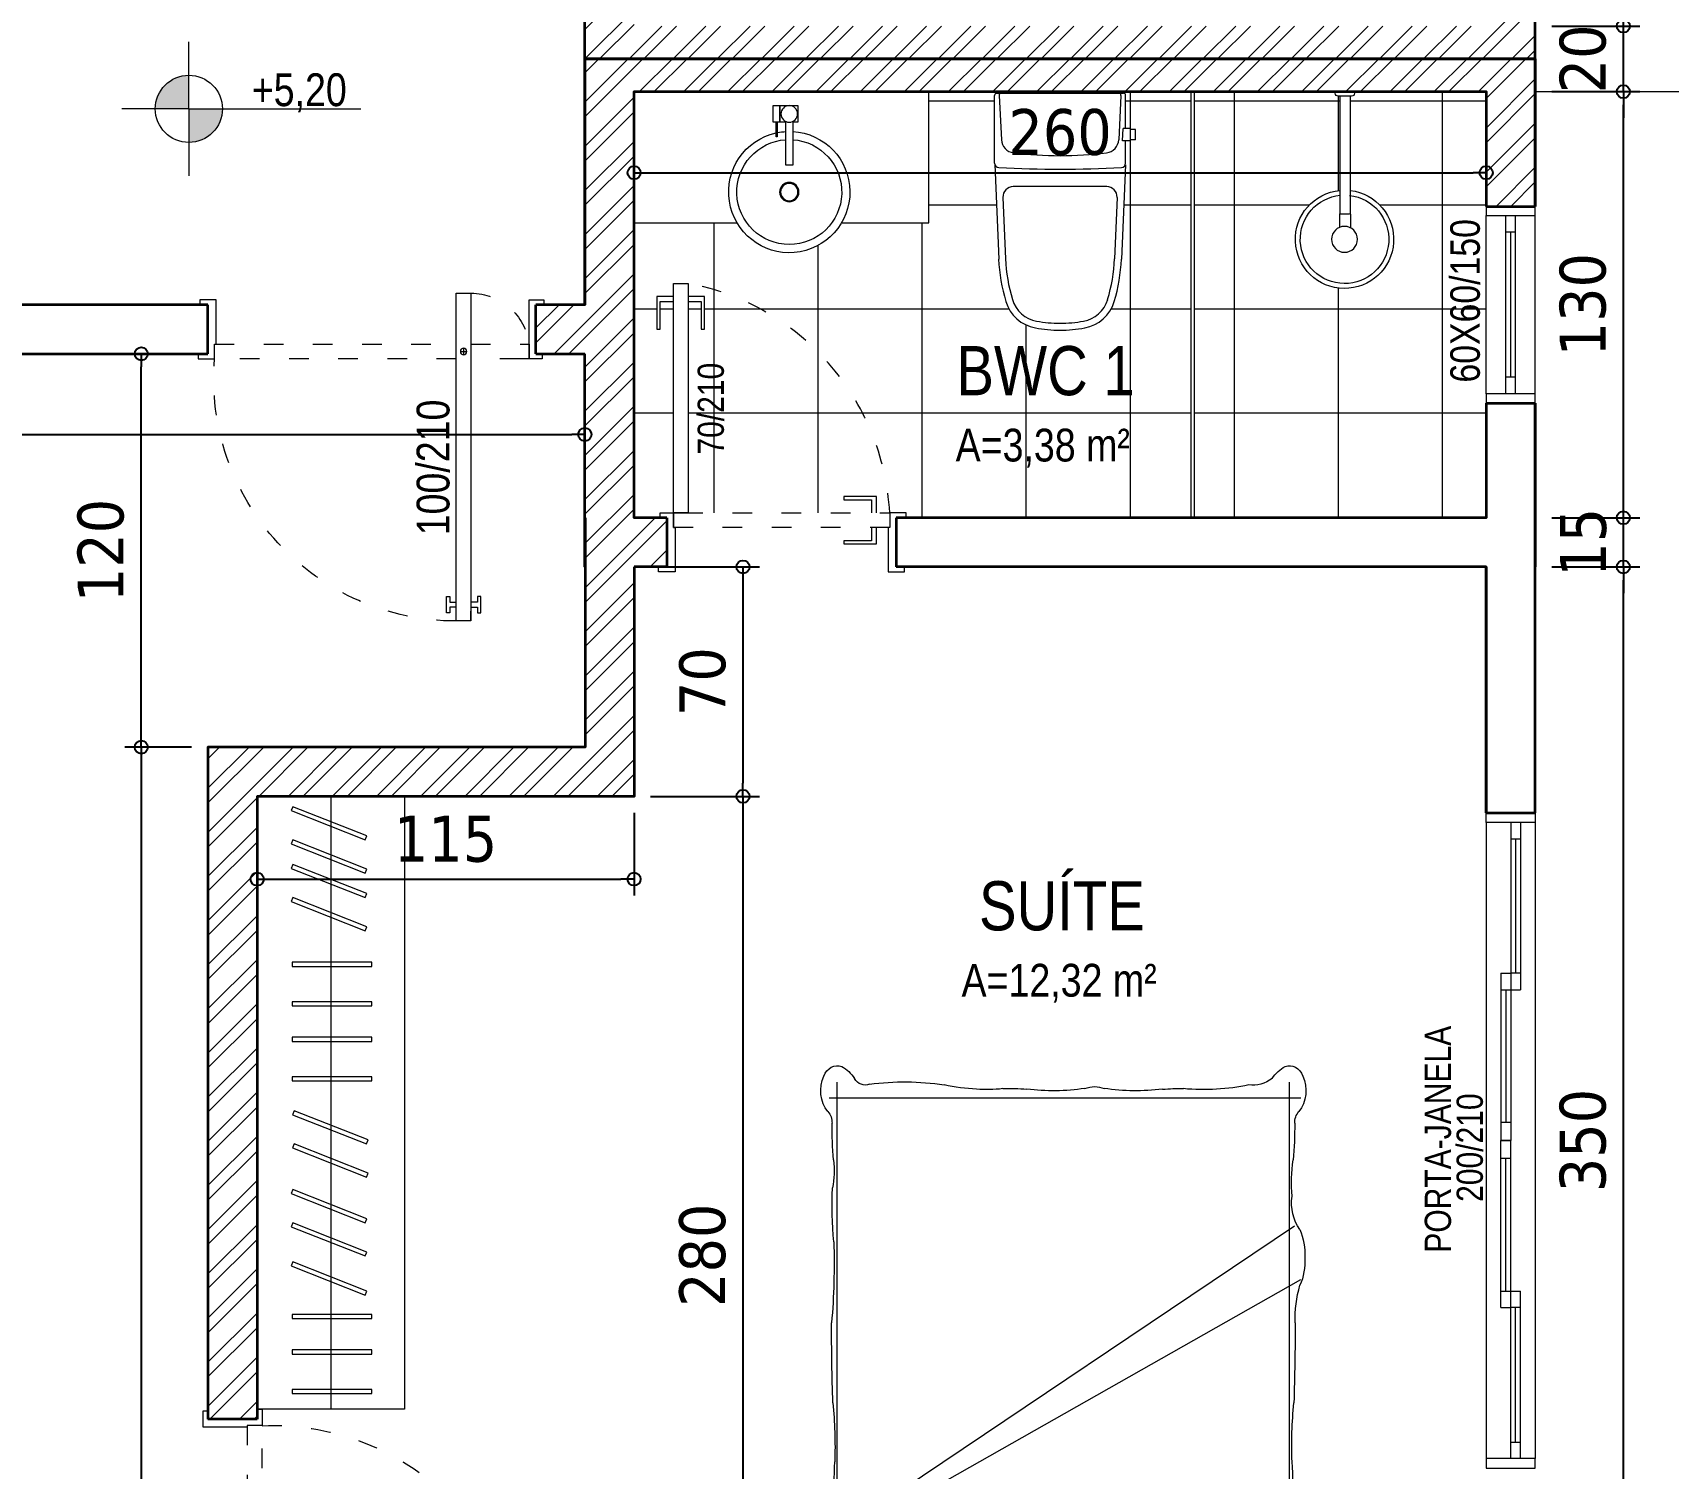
# Model space of a CAD drawing. Header units: millimetres. Extents: x 2030 to 44114, y 1520 to 18221.
# Drawn here: x 39485.8 to 39984.9, y 6901.2 to 7339.2 of the extents above; entities that cross this region are included whole.
import ezdxf
from ezdxf.enums import TextEntityAlignment as Align

# ---------------------------------------------------------------- set-up
doc = ezdxf.new("R2010")
doc.units = ezdxf.units.MM
doc.linetypes.add('ACAD_ISO03W100', pattern=[30, 12, -18])
for name, color, linetype, lineweight in [('01', 1, 'Continuous', 5), ('018 - Cotas', 244, 'Continuous', 5), ('020 - Textos', 20, 'Continuous', 5), ('030 - Esquadrias', 30, 'Continuous', 5), ('05', 5, 'Continuous', 35), ('055 - Mobilia', 55, 'Continuous', 5), ('08', 8, 'Continuous', 5)]:
    doc.layers.add(name, color=color, linetype=linetype, lineweight=lineweight)
doc.styles.add('LE2', font='tahoma.ttf')
doc.styles.add('ROMANS', font='ARIALN.TTF')
doc.dimstyles.new('000_COTA075', dxfattribs={"dimtxt": 14, "dimasz": 4, "dimexe": 5, "dimexo": 5, "dimgap": 5, "dimtad": 1, "dimdec": 1, "dimzin": 12, "dimdsep": 46, "dimtxsty": 'LE2', "dimblk": 'ORIGIN', "dimcen": 0, "dimclrd": 256, "dimclre": 256, "dimclrt": 2, "dimadec": 0, "dimazin": 0, "dimtfac": 1, "dimtdec": 1, "dimtix": 1, "dimtmove": 2, "dimatfit": 3, "dimfxl": 5, "dimtolj": 1, "dimtzin": 0, "dimarcsym": 0})

# ---------------------------------------------------------------- blocks, each defined once
blk = doc.blocks.new('camacasal')
at = {"linetype": 'Continuous'}
for p, q in [((9645.22, -537.99), (9500.32, -537.99)), ((9501.92, -542.64), (9645.86, -542.64)), ((9504.43, -540.03), (9504.43, -730.75)), ((9642.43, -540.03), (9642.43, -730.75)), ((9502.6, -589.39), (9645.86, -670.57)), ((9502.6, -592), (9643.97, -687)), ((9515.14, -595.67), (9541.84, -595.67)), ((9558.64, -595.67), (9561.35, -595.67)), ((9622.73, -595.67), (9643.13, -595.67)), ((9526.37, -600.09), (9571.09, -600.09)), ((9591.66, -600.09), (9599.94, -600.09)), ((9619.86, -600.09), (9643.14, -600.09)), ((9501.92, -725.99), (9645.86, -725.99))]:
    blk.add_line(p, q, dxfattribs=at)
for centre, major_axis, ratio, start_param, end_param in [((9505.42, -540.28), (0, 6.47), 0.842, 1.208836, 1.888697), ((9641.49, -540.07), (0, 4.89), 0.842, 4.274479, 5.150299), ((9503.47, -533.29), (0, 9.8), 0.842, 2.739883, 3.148436), ((9533.17, -561.44), (0, 33.82), 0.842, 1.003738, 2.161304), ((9718.67, -554.5), (0, 255.77), 0.842, 1.526173, 1.588451), ((9525.67, -681.82), (-5.28, 138.12), 0.920375, -0.235032, 0.109747), ((9527.17, -654.64), (-2.37, 111.97), 0.927384, -0.22879, 0.163879), ((9761.45, -543.44), (0, 253.42), 0.842, 1.572651, 1.646389), ((9483.72, -545.98), (0, 82.26), 0.842, 4.530683, 4.748075), ((9572.22, -725.69), (0, 182.51), 0.842, -0.158232, 0.129618), ((9618.49, -719.22), (-1.79, 175), 0.892797, -0.159755, 0.111568), ((9546.25, -547.44), (0, 64.89), 0.842, 4.523311, 4.766895), ((9619.89, -633.03), (-0.73, 90.77), 0.895432, -0.268651, 0.232626), ((9500.7, -562.3), (0, 166.42), 0.842, 4.609301, 4.825325), ((9642.28, -537.03), (0, 6.19), 0.842, 3.346004, 3.739523), ((9428.19, -554.5), (0, 255.77), 0.842, 4.694734, 4.757012), ((9554.49, -560.47), (0, 57.59), 0.842, 1.290258, 1.869961), ((9439.12, -562.3), (0, 130.95), 0.842, 4.697616, 4.844219), ((9626.95, -561.08), (0, 90.08), 0.842, 1.388063, 1.569645), ((9569.16, -889.87), (0, 344.99), 0.842, -0.098335, 0.059287), ((9650.18, -546.87), (0, 64.17), 0.842, 1.532854, 1.771103), ((9524.64, -561.57), (0, 86.78), 0.842, -1.538792, -1.384142), ((9652.6, -561.05), (0, 64.02), 0.842, 1.31499, 1.542654), ((9578.21, -560.78), (0, 75.88), 0.842, 4.491038, 4.917351), ((9565.21, -573.9), (0, 44.61), 0.842, 1.209558, 2.033355), ((9532.33, -574.34), (0, 15.68), 0.842, -1.240254, 0.256084), ((9571.15, -574.46), (0, 19.04), 0.842, 0.120414, 0.803586), ((9557.29, -579.82), (0, 28.1), 0.842, -1.301985, -0.528622), ((11070.52, -608), (0, 1861.91), 0.842, 1.544483, 1.555164), ((9558.29, -585.95), (0, 21.61), 0.842, -0.208719, 1.23629), ((9555.46, -579.05), (0, 18.11), 0.842, -0.625403, 1.114255), ((9517.48, -569.15), (0, 54.36), 0.842, 4.165301, 4.872919), ((9600.57, -567.23), (0, 7.82), 0.842, 0.525578, 1.499193), ((9595.56, -580.57), (0, 20.66), 0.842, -1.078621, -0.060981), ((8076.34, -608), (0, 1861.91), 0.842, -1.555164, -1.544483), ((9604.74, -591.79), (0, 57.37), 0.842, 1.065446, 1.643222), ((9593.79, -595), (0, 27.65), 0.842, -0.112388, 0.947457), ((9591.95, -597.97), (0, 31.42), 0.842, -0.202318, 0.558641), ((9559.6, -574.19), (0, 44.87), 0.842, 3.999141, 4.89617), ((9531.33, -565.11), (0, 77.33), 0.842, 4.216802, 4.680535), ((9620.19, -592.3), (0, 24.21), 0.842, -0.490653, 0.905315), ((9618.05, -597), (0, 30.01), 0.842, -0.494969, 0.54689), ((9600.48, -573.24), (0, 34.53), 0.842, 3.705792, 4.834562), ((9580.96, -562.2), (0, 57.85), 0.842, 3.967485, 4.56338), ((9660.35, -605.69), (0, 51.67), 0.842, 0.871806, 0.993983), ((9545.65, -582.4), (0, 50.79), 0.842, 1.501623, 1.737181), ((9464.69, -1449.22), (-752.97, 507.04), 0.949114, -1.071902, -1.048613), ((9524.84, -470.51), (-99.89, 56.93), 0.933708, 1.911895, 2.082379), ((9630.53, -531.08), (45.46, 27.09), 0.886413, 4.213526, 4.422493), ((9638.77, -639.87), (63.76, 22.39), 0.922185, 1.217887, 1.385918), ((9601.21, -582.4), (0, 50.79), 0.842, 4.546004, 4.781562), ((9660.35, -605.69), (0, 51.67), 0.842, 1.157122, 1.463526), ((9444.75, -597.64), (0, 70.08), 0.842, 4.656224, 4.809979), ((9551.03, -542.65), (0, 54.81), 0.842, 2.659635, 3.314294), ((9587.11, -547.79), (0, 54.75), 0.842, 2.499662, 3.220084), ((9702.11, -597.64), (0, 70.08), 0.842, 1.473207, 1.626961), ((9615.14, -546.14), (0, 55.42), 0.842, 2.634517, 3.237011), ((9614.33, -608.29), (0, 131.6), 0.842, 1.519791, 1.621802), ((9532.53, -608.29), (0, 131.6), 0.842, 4.661383, 4.763394), ((9407.83, -619.68), (0, 113.92), 0.842, 4.595979, 4.753546), ((9739.04, -619.68), (0, 113.92), 0.842, 1.529639, 1.687206), ((9669.44, -651.94), (3.95, 370), 0.450571, 1.524166, 1.590152), ((9477.42, -651.94), (-3.95, 370), 0.450571, 4.693033, 4.759019), ((9357.39, -675.45), (0, 173.51), 0.842, 4.674038, 4.817059), ((9670.18, -658.58), (0, 30.91), 0.842, 1.530165, 1.909279), ((9633.09, -676.41), (0, 16.71), 0.842, 4.666152, 5.182808), ((9631.78, -677.83), (0, 18.26), 0.842, 4.256376, 4.747939), ((9579.13, -692.86), (0, 90.6), 0.842, 1.451831, 1.633258), ((9653.67, -694.03), (0, 12.59), 0.842, 0.867029, 1.726487), ((9480.99, -704.02), (0, 26.7), 0.842, 4.598694, 4.920312), ((9680.7, -699.88), (0, 44.71), 0.842, 1.483451, 1.731891), ((9591.86, -718.16), (0, 105.73), 0.842, 1.465515, 1.571508), ((9555.01, -718.16), (0, 105.73), 0.842, 4.711678, 4.817671), ((9498.82, -718.36), (0, 4.77), 0.842, 3.905288, 4.737599), ((9648.05, -718.36), (0, 4.77), 0.842, 1.545587, 2.377898), ((9507.16, -728.23), (0, 9.22), 0.842, 0.799084, 2.072077), ((9639.7, -728.23), (0, 9.22), 0.842, 4.211108, 5.484102), ((9550.19, -779.21), (0, 50.7), 0.842, -0.111538, 0.07549), ((9570.33, -822.66), (0, 94.5), 0.842, -0.121788, 0.101566), ((9595.6, -822.66), (0, 94.5), 0.842, -0.101566, 0.121788), ((9616.11, -809.76), (0, 81.25), 0.842, -0.059629, 0.088093), ((9504.47, -730.42), (0, 5.37), 0.842, 2.00111, 3.439314), ((9501.72, -724.54), (0, 12.04), 0.842, 3.555342, 4.048395), ((9512.95, -734.57), (0, 4.66), 0.842, -0.345033, 0.975018), ((9525.24, -650.78), (77.85, 21.26), 0.992056, 4.311435, 4.59512), ((9549.6, -809.75), (0, 81.16), 0.842, 0.038529, 0.184232), ((9556.98, -636.73), (0, 92.13), 0.842, 3.115228, 3.209722), ((9583.81, -712.73), (0, 16.75), 0.842, 2.867991, 3.081897), ((9582.13, -712.73), (0, 16.75), 0.842, 3.201289, 3.415195), ((9608.3, -658.15), (0, 70.7), 0.842, 3.063819, 3.171686), ((9617.55, -809.75), (0, 81.16), 0.842, -0.184232, -0.038529), ((9633.06, -735.72), (-6.32, 3.45), 0.755673, 4.460076, 5.556769), ((9645.15, -724.54), (0, 12.04), 0.842, 2.23479, 2.727844), ((9642.4, -730.42), (0, 5.37), 0.842, 2.843871, 4.282075)]:
    blk.add_ellipse(centre, major_axis=major_axis, ratio=ratio, start_param=start_param, end_param=end_param, dxfattribs=at)
blk = doc.blocks.new('acc4')
for p, q in [((-0.0168, -0.3729), (-0.0179, -0.374)), ((0.0126, -0.3729), (-0.0142, -0.3729)), ((0.015, -0.3729), (0.0161, -0.374))]:
    blk.add_line(p, q)
for points in [[(0, 0), (-0.03, 0), (-0.03, -0.005, 0.414214), (-0.021, -0.014), (-0.0168, -0.014)], [(0.015, -0.014), (0.02, -0.014, 0.414214), (0.029, -0.005), (0.029, 0), (0, 0)]]:
    blk.add_lwpolyline(points, format="xyb")
for points in [[(-0.0168, -0.014), (0.015, -0.014)], [(-0.0168, -0.014), (-0.0168, -0.3729)], [(0.015, -0.014), (0.015, -0.3729)], [(-0.0179, -0.374), (-0.0179, -0.4156)], [(0.0161, -0.374), (0.0161, -0.4141)]]:
    blk.add_lwpolyline(points)
blk.add_circle((0.0006, -0.4506), 0.0396)
for radius in [0.15, 0.135]:
    blk.add_arc((0.0006, -0.4506), radius, 96.6611, 84.5101)
blk = doc.blocks.new('A$C6AF3553C-flat-1')
for p, q in [((-0.3991, -0.5046), (-0.3871, -0.2169)), ((-0.3739, -0.405), (-0.3661, -0.2178)), ((-0.0258, -0.405), (-0.0336, -0.2178)), ((-0.0006, -0.5054), (-0.0126, -0.2169)), ((-0.3424, -0.4379), (-0.0573, -0.4379)), ((-0.4, -0.5091), (-0.4, -0.5775)), ((-0.3997, -0.5189), (-0.3997, -0.5189)), ((0, -0.5091), (0, -0.7164)), ((-0.4305, -0.5807), (-0.4305, -0.6122)), ((-0.4305, -0.5807), (-0.4147, -0.5807)), ((-0.4147, -0.5775), (-0.4147, -0.6154)), ((-0.4147, -0.5775), (-0.3909, -0.5775)), ((-0.3909, -0.5775), (-0.3923, -0.6154)), ((-0.3857, -0.7161), (-0.3789, -0.5807)), ((-0.014, -0.7161), (-0.0209, -0.5807)), ((-0.4305, -0.6122), (-0.4147, -0.6122)), ((-0.4147, -0.6154), (-0.3923, -0.6154)), ((-0.4, -0.6154), (-0.4, -0.7164)), ((-0.0063, -0.7227), (-0.3937, -0.7227))]:
    blk.add_line(p, q)
for centre, radius, start, end in [((-0.1999, -0.4208), 0.4208, 90, 100.3105), ((-0.1999, -0.4208), 0.4208, 79.6895, 90), ((-0.2545, -0.1206), 0.1157, 100.3105, 163.2539), ((-0.2545, -0.1206), 0.0947, 100.3105, 163.2539), ((-0.1999, -0.4208), 0.3997, 90, 100.3105), ((-0.1999, -0.4208), 0.3997, 79.6895, 90), ((-0.1453, -0.1206), 0.0947, 16.7461, 79.6895), ((-0.1453, -0.1206), 0.1157, 16.7461, 79.6895), ((0.1384, -0.2389), 0.526, 163.2539, 177.6082), ((0.1384, -0.2389), 0.5049, 163.2539, 177.6082), ((-0.5381, -0.2389), 0.5049, 2.3918, 16.7461), ((-0.5381, -0.2389), 0.526, 2.3918, 16.7461), ((-0.3424, -0.4064), 0.0316, 177.6082, 270), ((-0.0573, -0.4064), 0.0316, 270, 2.3918), ((-0.3874, -0.5091), 0.0126, 90, 180), ((-0.2, -3.6468), 3.1559, 86.5961, 93.4039), ((-0.0126, -0.5091), 0.0126, 0, 90), ((-0.3369, -0.5828), 0.0421, 97.0567, 177.1036), ((-0.1999, -1.6895), 1.1572, 82.9433, 97.0567), ((-0.0629, -0.5828), 0.0421, 2.8964, 82.9433), ((-0.3937, -0.7164), 0.00631, 180, 270), ((-0.3794, -0.7164), 0.00631, 177.1036, 270), ((-0.0203, -0.7164), 0.00631, 270, 2.8964), ((-0.0063, -0.7164), 0.00631, 270, 0)]:
    blk.add_arc(centre, radius, start, end)
blk = doc.blocks.new('acc-xx2')
for points in [[(10.4, 212.9), (28.4, 212.9), (28.4, 264.3), (-26.3, 264.3), (-26.3, 212.9), (-10.4, 212.9)], [(-10.4, 215), (-10.4, 82.1), (10.4, 82.1), (10.4, 215)]]:
    blk.add_lwpolyline(points)
for points in [[(28.4, 212.9), (48.7, 212.9), (48.7, 264.3), (28.4, 264.3)], [(36.6, 168.4), (40.5, 168.4), (40.5, 212.9), (36.6, 212.9)]]:
    blk.add_lwpolyline(points, close=True)
blk.add_circle((0, 238.4), 25.5)
at = {"linetype": 'Continuous'}
for radius in [29.4, 26.4]:
    blk.add_circle((0, 0), radius, dxfattribs=at)
for start, end in [(93.2272, 77.3427), (78.587, 86.7728)]:
    blk.add_arc((0, 0), 185, start, end)
blk.add_arc((0, 0), 160, 93.7321, 86.2679, dxfattribs=at)
blk = doc.blocks.new('porta 80')
for points in [[(21649.07, 6754.27), (21649.07, 6834.27), (21653.57, 6834.27), (21653.57, 6754.27)], [(21644.57, 6737.77), (21647.07, 6737.77), (21647.07, 6752.77), (21645.07, 6752.77), (21645.07, 6754.27), (21649.07, 6754.27), (21649.07, 6749.77), (21649.57, 6749.77), (21649.57, 6736.27), (21644.57, 6736.27), (21644.57, 6737.77)], [(21729.57, 6737.77), (21727.07, 6737.77), (21727.07, 6752.77), (21730.07, 6752.77), (21730.07, 6754.27), (21725.07, 6754.27), (21725.07, 6749.77), (21724.57, 6749.77), (21724.57, 6736.27), (21729.57, 6736.27), (21729.57, 6737.77)]]:
    blk.add_lwpolyline(points, close=True)
for points in [[(21649.07, 6830.27), (21644.07, 6830.27), (21644.07, 6820.27), (21645.07, 6820.27), (21645.07, 6828.77), (21649.07, 6828.77)], [(21653.57, 6828.77), (21657.57, 6828.77), (21657.57, 6820.27), (21658.57, 6820.27), (21658.57, 6830.27), (21653.57, 6830.27)]]:
    blk.add_lwpolyline(points)
at = {"layer": '08', "linetype": 'ACAD_ISO03W100', "ltscale": 0.5}
blk.add_lwpolyline([(21652.07, 6754.27), (21725.07, 6754.27), (21725.07, 6749.77), (21649.07, 6749.77), (21649.07, 6754.27), (21652.07, 6754.27)], close=True, dxfattribs=at)
blk.add_arc((21648.3, 6757.5), 76.83, 357.5921, 87.7523, dxfattribs=at)
blk = doc.blocks.new('j60')
for p, q in [((1060.59, -3371.91), (1114.92, -3371.91)), ((1060.59, -3377.91), (1114.92, -3377.91)), ((1060.59, -3380.91), (1114.92, -3380.91)), ((1065.59, -3379.41), (1109.92, -3379.41)), ((1060.59, -3386.91), (1114.92, -3386.91))]:
    blk.add_line(p, q)
at = {"linetype": 'ByBlock'}
for p, q in [((1065.59, -3377.91), (1065.59, -3380.91)), ((1109.92, -3377.91), (1109.92, -3380.91))]:
    blk.add_line(p, q, dxfattribs=at)
for points in [[(1057.76, -3386.91), (1057.76, -3371.91), (1060.59, -3371.91), (1060.59, -3386.91)], [(1114.92, -3386.91), (1114.92, -3371.91), (1117.76, -3371.91), (1117.76, -3386.91)]]:
    blk.add_lwpolyline(points, close=True)
blk = doc.blocks.new('p70')
for points in [[(77377.8, -3755.69), (77377.8, -3685.69), (77382.3, -3685.69), (77382.3, -3755.69)], [(77373.3, -3772.19), (77375.8, -3772.19), (77375.8, -3757.19), (77373.8, -3757.19), (77373.8, -3755.69), (77377.8, -3755.69), (77377.8, -3760.19), (77378.3, -3760.19), (77378.3, -3773.69), (77373.3, -3773.69), (77373.3, -3772.19)], [(77448.3, -3772.19), (77445.8, -3772.19), (77445.8, -3757.19), (77448.8, -3757.19), (77448.8, -3755.69), (77443.8, -3755.69), (77443.8, -3760.19), (77443.3, -3760.19), (77443.3, -3773.69), (77448.3, -3773.69), (77448.3, -3772.19)]]:
    blk.add_lwpolyline(points, close=True)
for points in [[(77377.8, -3689.69), (77372.8, -3689.69), (77372.8, -3699.69), (77373.8, -3699.69), (77373.8, -3691.19), (77377.8, -3691.19)], [(77382.3, -3691.19), (77386.3, -3691.19), (77386.3, -3699.69), (77387.3, -3699.69), (77387.3, -3689.69), (77382.3, -3689.69)], [(77439.8, -3755.69), (77439.8, -3750.69), (77429.8, -3750.69), (77429.8, -3751.69), (77438.3, -3751.69), (77438.3, -3755.69)], [(77438.3, -3760.19), (77438.3, -3764.19), (77429.8, -3764.19), (77429.8, -3765.19), (77439.8, -3765.19), (77439.8, -3760.19)]]:
    blk.add_lwpolyline(points)
at = {"layer": '08', "linetype": 'ACAD_ISO03W100', "ltscale": 0.5}
blk.add_lwpolyline([(77380.8, -3755.69), (77443.8, -3755.69), (77443.8, -3760.19), (77377.8, -3760.19), (77377.8, -3755.69), (77380.8, -3755.69)], close=True, dxfattribs=at)
blk.add_arc((77368.47, -3759.86), 75.45, 3.17, 79.4333, dxfattribs=at)
blk = doc.blocks.new('PJ-200')
at = {"layer": '030 - Esquadrias'}
for p, q in [((74001.4, -12434.79), (73807.4, -12434.79)), ((73807.4, -12439.29), (73812.4, -12439.29)), ((73812.4, -12442.29), (73812.4, -12439.29)), ((73812.4, -12439.29), (73853.4, -12439.29)), ((73812.4, -12440.79), (73853.4, -12440.79)), ((73853.4, -12439.29), (73853.4, -12442.29)), ((73853.4, -12439.29), (73858.4, -12439.29)), ((73858.4, -12442.29), (73858.4, -12439.29)), ((73955.4, -12439.29), (73950.4, -12439.29)), ((73950.4, -12442.29), (73950.4, -12439.29)), ((73996.4, -12439.29), (73955.4, -12439.29)), ((73955.4, -12439.29), (73955.4, -12442.29)), ((73996.4, -12440.79), (73955.4, -12440.79)), ((73996.4, -12442.29), (73996.4, -12439.29)), ((74001.4, -12439.29), (73996.4, -12439.29)), ((73807.4, -12442.29), (73812.4, -12442.29)), ((73812.4, -12442.29), (73853.4, -12442.29)), ((73853.4, -12442.29), (73858.4, -12442.29)), ((73853.4, -12442.29), (73858.4, -12442.29)), ((73853.4, -12445.29), (73853.4, -12442.29)), ((73853.4, -12445.29), (73858.4, -12445.29)), ((73858.4, -12445.29), (73858.4, -12442.29)), ((73858.4, -12442.29), (73898.9, -12442.29)), ((73858.4, -12443.79), (73898.9, -12443.79)), ((73858.4, -12445.29), (73898.9, -12445.29)), ((73898.9, -12442.29), (73898.9, -12445.29)), ((73898.9, -12442.29), (73904.4, -12442.29)), ((73898.9, -12445.29), (73904.4, -12445.29)), ((73904.4, -12442.29), (73904.4, -12445.29)), ((73909.9, -12442.29), (73904.4, -12442.29)), ((73904.4, -12442.29), (73904.4, -12445.29)), ((73904.4, -12445.29), (73904.4, -12442.29)), ((73904.4, -12445.29), (73904.4, -12442.29)), ((73909.9, -12445.29), (73904.4, -12445.29)), ((73909.9, -12442.29), (73909.9, -12445.29)), ((73950.4, -12442.29), (73909.9, -12442.29)), ((73950.4, -12443.79), (73909.9, -12443.79)), ((73950.4, -12445.29), (73909.9, -12445.29)), ((73955.4, -12442.29), (73950.4, -12442.29)), ((73950.4, -12445.29), (73950.4, -12442.29)), ((73955.4, -12442.29), (73950.4, -12442.29)), ((73955.4, -12445.29), (73950.4, -12445.29)), ((73955.4, -12445.29), (73955.4, -12442.29)), ((73996.4, -12442.29), (73955.4, -12442.29)), ((74001.4, -12442.29), (73996.4, -12442.29)), ((74001.4, -12449.79), (73807.4, -12449.79))]:
    blk.add_line(p, q, dxfattribs=at)
for points in [[(73804.4, -12449.79), (73804.4, -12434.79), (73807.4, -12434.79), (73807.4, -12449.79)], [(74004.4, -12449.79), (74004.4, -12434.79), (74001.4, -12434.79), (74001.4, -12449.79)]]:
    blk.add_lwpolyline(points, close=True, dxfattribs=at)
blk = doc.blocks.new('porta-100')
for p, q in [((88833.81, -14482.89), (88833.81, -14485.89)), ((88830.56, -14565.14), (88832.56, -14565.14)), ((88831.56, -14566.14), (88831.56, -14564.14))]:
    blk.add_line(p, q)
for points in [[(88833.81, -14582.89), (88833.81, -14482.89), (88829.31, -14482.89), (88829.31, -14582.89)], [(88751.06, -14579.39), (88753.56, -14579.39), (88753.56, -14564.39), (88750.56, -14564.39), (88750.56, -14562.89), (88755.56, -14562.89), (88755.56, -14567.39), (88756.06, -14567.39), (88756.06, -14580.89), (88751.06, -14580.89), (88751.06, -14579.39)], [(88856.06, -14579.39), (88853.56, -14579.39), (88853.56, -14564.39), (88855.56, -14564.39), (88855.56, -14562.89), (88851.56, -14562.89), (88851.56, -14567.39), (88851.56, -14567.39), (88851.56, -14580.89), (88856.06, -14580.89), (88856.06, -14579.39)]]:
    blk.add_lwpolyline(points, close=True)
for points in [[(88829.31, -14487.14), (88827.31, -14487.14), (88827.31, -14485.39), (88826.31, -14485.39), (88826.31, -14490.39), (88827.31, -14490.39), (88827.31, -14488.64), (88829.31, -14488.64)], [(88833.81, -14487.14), (88835.81, -14487.14), (88835.81, -14485.39), (88836.81, -14485.39), (88836.81, -14490.39), (88835.81, -14490.39), (88835.81, -14488.64), (88833.81, -14488.64)]]:
    blk.add_lwpolyline(points)
at = {"linetype": 'ACAD_ISO03W100', "ltscale": 0.5}
for points in [[(88829.31, -14562.89), (88755.56, -14562.89), (88755.56, -14567.39), (88829.31, -14567.39)], [(88833.81, -14567.39), (88851.56, -14567.39), (88851.56, -14562.89), (88848.56, -14562.89), (88833.81, -14562.89)]]:
    blk.add_lwpolyline(points, dxfattribs=at)
blk.add_circle((88831.56, -14565.14), 1)
for centre, radius, start, end in [((88829.27, -14556.85), 73.96, 89.9717, 184.6839), ((88833.81, -14564.98), 17.91, 270, 352.2575)]:
    blk.add_arc(centre, radius, start, end, dxfattribs=at)
blk = doc.blocks.new('RGER')
h = blk.add_hatch(color=256)
h.dxf.hatch_style = 1
h.paths.add_polyline_path([(71276.24, -48044.55), (71276.24, -48031.75, 0.414214), (71263.44, -48044.55)])
h.paths.add_polyline_path([(71289.04, -48044.55), (71276.24, -48044.55), (71276.24, -48057.35, 0.414214)])
for q in [(71276.24, -48018.95), (71250.64, -48044.55), (71301.84, -48044.55), (71341.84, -48044.55), (71276.24, -48070.15)]:
    blk.add_line((71276.24, -48044.55), q)
blk.add_circle((71276.24, -48044.55), 12.8)
blk = doc.blocks.new('_Origin')
at = {"color": 0, "linetype": 'ByBlock', "lineweight": -2}
blk.add_line((0, 0), (-1, 0), dxfattribs=at)
blk.add_circle((0, 0), 0.5, dxfattribs=at)
blk = doc.blocks.new('*D317')
at = {"layer": '018 - Cotas', "lineweight": -2, "transparency": 16777216}
for p, q in [((39130.29, 7236.24), (39130.29, 7211.62)), ((39654.29, 7236.24), (39654.29, 7211.62)), ((39134.29, 7216.62), (39650.29, 7216.62))]:
    blk.add_line(p, q, dxfattribs=at)
at = {"layer": 'Defpoints', "color": 0, "transparency": 16777216}
for p in [(39130.29, 7241.24), (39654.29, 7241.24), (39654.29, 7216.62)]:
    blk.add_point(p, dxfattribs=at)
at = {"layer": '018 - Cotas', "lineweight": -2, "transparency": 16777216, "xscale": 4, "yscale": 4, "zscale": 4, "rotation": 180}
blk.add_blockref('_Origin', (39130.29, 7216.62), dxfattribs=at)
at = {"layer": '018 - Cotas', "lineweight": -2, "transparency": 16777216, "xscale": 4, "yscale": 4, "zscale": 4}
blk.add_blockref('_Origin', (39654.29, 7216.62), dxfattribs=at)
at = {"layer": '018 - Cotas', "color": 2, "transparency": 16777216, "insert": (39392.29, 7228.91), "char_height": 14, "attachment_point": 5, "style": 'LE2'}
blk.add_mtext('\\A1;524', dxfattribs=at)
blk = doc.blocks.new('*D318')
at = {"layer": '018 - Cotas', "lineweight": -2, "transparency": 16777216}
for p, q in [((39534.29, 7241.24), (39513.92, 7241.24)), ((39518.92, 7125.24), (39518.92, 7237.24)), ((39534.29, 7121.24), (39513.92, 7121.24))]:
    blk.add_line(p, q, dxfattribs=at)
at = {"layer": 'Defpoints', "color": 0, "transparency": 16777216}
for p in [(39518.92, 7241.24), (39539.29, 7241.24), (39539.29, 7121.24)]:
    blk.add_point(p, dxfattribs=at)
at = {"layer": '018 - Cotas', "lineweight": -2, "transparency": 16777216, "xscale": 4, "yscale": 4, "zscale": 4}
for p, rotation in [((39518.92, 7241.24), 90), ((39518.92, 7121.24), 270)]:
    blk.add_blockref('_Origin', p, dxfattribs=dict(at, rotation=rotation))
at = {"layer": '018 - Cotas', "color": 2, "transparency": 16777216, "insert": (39506.62, 7181.24), "char_height": 14, "attachment_point": 5, "rotation": 90, "style": 'LE2'}
blk.add_mtext('\\A1;120', dxfattribs=at)
blk = doc.blocks.new('*D222')
at = {"layer": '018 - Cotas', "lineweight": -2, "transparency": 16777216}
for p, q in [((39534.29, 7121.24), (39513.92, 7121.24)), ((39518.92, 7117.24), (39518.92, 6484.74)), ((39534.29, 6480.74), (39513.92, 6480.74))]:
    blk.add_line(p, q, dxfattribs=at)
at = {"layer": 'Defpoints', "color": 0, "transparency": 16777216}
for p in [(39539.29, 7121.24), (39518.92, 6480.74), (39539.29, 6480.74)]:
    blk.add_point(p, dxfattribs=at)
at = {"layer": '018 - Cotas', "lineweight": -2, "transparency": 16777216, "xscale": 4, "yscale": 4, "zscale": 4}
for p, rotation in [((39518.92, 7121.24), 90), ((39518.92, 6480.74), 270)]:
    blk.add_blockref('_Origin', p, dxfattribs=dict(at, rotation=rotation))
at = {"layer": '018 - Cotas', "color": 2, "transparency": 16777216, "insert": (39506.63, 6800.99), "char_height": 14, "attachment_point": 5, "rotation": 90, "style": 'LE2'}
blk.add_mtext('\\A1;640.5', dxfattribs=at)
blk = doc.blocks.new('*D320')
at = {"layer": '018 - Cotas', "lineweight": -2, "transparency": 16777216}
for p, q in [((39669.29, 7316.24), (39669.29, 7291.51)), ((39929.29, 7316.24), (39929.29, 7291.51)), ((39673.29, 7296.51), (39925.29, 7296.51))]:
    blk.add_line(p, q, dxfattribs=at)
at = {"layer": 'Defpoints', "color": 0, "transparency": 16777216}
for p in [(39669.29, 7321.24), (39929.29, 7321.24), (39929.29, 7296.51)]:
    blk.add_point(p, dxfattribs=at)
at = {"layer": '018 - Cotas', "lineweight": -2, "transparency": 16777216, "xscale": 4, "yscale": 4, "zscale": 4, "rotation": 180}
blk.add_blockref('_Origin', (39669.29, 7296.51), dxfattribs=at)
at = {"layer": '018 - Cotas', "lineweight": -2, "transparency": 16777216, "xscale": 4, "yscale": 4, "zscale": 4}
blk.add_blockref('_Origin', (39929.29, 7296.51), dxfattribs=at)
at = {"layer": '018 - Cotas', "color": 2, "transparency": 16777216, "insert": (39799.29, 7308.8), "char_height": 14, "attachment_point": 5, "style": 'LE2'}
blk.add_mtext('\\A1;260', dxfattribs=at)
blk = doc.blocks.new('*D328')
at = {"layer": '018 - Cotas', "lineweight": -2, "transparency": 16777216}
for p, q in [((39949.29, 7176.24), (39976.16, 7176.24)), ((39971.16, 6830.24), (39971.16, 7172.24)), ((39949.29, 6826.24), (39976.16, 6826.24))]:
    blk.add_line(p, q, dxfattribs=at)
at = {"layer": 'Defpoints', "color": 0, "transparency": 16777216}
for p in [(39944.29, 7176.24), (39971.16, 7176.24), (39944.29, 6826.24)]:
    blk.add_point(p, dxfattribs=at)
at = {"layer": '018 - Cotas', "lineweight": -2, "transparency": 16777216, "xscale": 4, "yscale": 4, "zscale": 4}
for p, rotation in [((39971.16, 7176.24), 90), ((39971.16, 6826.24), 270)]:
    blk.add_blockref('_Origin', p, dxfattribs=dict(at, rotation=rotation))
at = {"layer": '018 - Cotas', "color": 2, "transparency": 16777216, "insert": (39958.86, 7001.24), "char_height": 14, "attachment_point": 5, "rotation": 90, "style": 'LE2'}
blk.add_mtext('\\A1;350', dxfattribs=at)
blk = doc.blocks.new('*D329')
at = {"layer": '018 - Cotas', "lineweight": -2, "transparency": 16777216}
for p, q in [((39971.16, 7195.24), (39971.16, 7199.24)), ((39949.29, 7191.24), (39976.16, 7191.24)), ((39971.16, 7176.24), (39971.16, 7191.24)), ((39949.29, 7176.24), (39976.16, 7176.24)), ((39971.16, 7172.24), (39971.16, 7168.24))]:
    blk.add_line(p, q, dxfattribs=at)
at = {"layer": 'Defpoints', "color": 0, "transparency": 16777216}
for p in [(39944.29, 7191.24), (39971.16, 7191.24), (39944.29, 7176.24)]:
    blk.add_point(p, dxfattribs=at)
at = {"layer": '018 - Cotas', "lineweight": -2, "transparency": 16777216, "xscale": 4, "yscale": 4, "zscale": 4}
for p, rotation in [((39971.16, 7191.24), 270), ((39971.16, 7176.24), 90)]:
    blk.add_blockref('_Origin', p, dxfattribs=dict(at, rotation=rotation))
at = {"layer": '018 - Cotas', "color": 2, "transparency": 16777216, "insert": (39958.99, 7183.74), "char_height": 14, "attachment_point": 5, "rotation": 90, "style": 'LE2'}
blk.add_mtext('\\A1;15', dxfattribs=at)
blk = doc.blocks.new('*D330')
at = {"layer": '018 - Cotas', "lineweight": -2, "transparency": 16777216}
for p, q in [((39949.29, 7321.24), (39976.16, 7321.24)), ((39971.16, 7195.24), (39971.16, 7317.24)), ((39949.29, 7191.24), (39976.16, 7191.24))]:
    blk.add_line(p, q, dxfattribs=at)
at = {"layer": 'Defpoints', "color": 0, "transparency": 16777216}
for p in [(39944.29, 7321.24), (39971.16, 7321.24), (39944.29, 7191.24)]:
    blk.add_point(p, dxfattribs=at)
at = {"layer": '018 - Cotas', "lineweight": -2, "transparency": 16777216, "xscale": 4, "yscale": 4, "zscale": 4}
for p, rotation in [((39971.16, 7321.24), 90), ((39971.16, 7191.24), 270)]:
    blk.add_blockref('_Origin', p, dxfattribs=dict(at, rotation=rotation))
at = {"layer": '018 - Cotas', "color": 2, "transparency": 16777216, "insert": (39958.86, 7256.24), "char_height": 14, "attachment_point": 5, "rotation": 90, "style": 'LE2'}
blk.add_mtext('\\A1;130', dxfattribs=at)
blk = doc.blocks.new('*D331')
at = {"layer": '018 - Cotas', "lineweight": -2, "transparency": 16777216}
for p, q in [((39971.16, 7345.24), (39971.16, 7349.24)), ((39949.29, 7341.24), (39976.16, 7341.24)), ((39971.16, 7321.24), (39971.16, 7341.24)), ((39949.29, 7321.24), (39976.16, 7321.24)), ((39971.16, 7317.24), (39971.16, 7313.24))]:
    blk.add_line(p, q, dxfattribs=at)
at = {"layer": 'Defpoints', "color": 0, "transparency": 16777216}
for p in [(39944.29, 7341.24), (39971.16, 7341.24), (39944.29, 7321.24)]:
    blk.add_point(p, dxfattribs=at)
at = {"layer": '018 - Cotas', "lineweight": -2, "transparency": 16777216, "xscale": 4, "yscale": 4, "zscale": 4}
for p, rotation in [((39971.16, 7341.24), 270), ((39971.16, 7321.24), 90)]:
    blk.add_blockref('_Origin', p, dxfattribs=dict(at, rotation=rotation))
at = {"layer": '018 - Cotas', "color": 2, "transparency": 16777216, "insert": (39958.86, 7331.24), "char_height": 14, "attachment_point": 5, "rotation": 90, "style": 'LE2'}
blk.add_mtext('\\A1;20', dxfattribs=at)
blk = doc.blocks.new('*D362')
at = {"layer": '018 - Cotas', "lineweight": -2, "transparency": 16777216}
for p, q in [((39554.29, 7101.24), (39554.29, 7076.01)), ((39669.29, 7101.24), (39669.29, 7076.01)), ((39558.29, 7081.01), (39665.29, 7081.01))]:
    blk.add_line(p, q, dxfattribs=at)
at = {"layer": 'Defpoints', "color": 0, "transparency": 16777216}
for p in [(39554.29, 7106.24), (39669.29, 7106.24), (39669.29, 7081.01)]:
    blk.add_point(p, dxfattribs=at)
at = {"layer": '018 - Cotas', "lineweight": -2, "transparency": 16777216, "xscale": 4, "yscale": 4, "zscale": 4, "rotation": 180}
blk.add_blockref('_Origin', (39554.29, 7081.01), dxfattribs=at)
at = {"layer": '018 - Cotas', "lineweight": -2, "transparency": 16777216, "xscale": 4, "yscale": 4, "zscale": 4}
blk.add_blockref('_Origin', (39669.29, 7081.01), dxfattribs=at)
at = {"layer": '018 - Cotas', "color": 2, "transparency": 16777216, "insert": (39611.79, 7093.17), "char_height": 14, "attachment_point": 5, "style": 'LE2'}
blk.add_mtext('\\A1;115', dxfattribs=at)
blk = doc.blocks.new('*D363')
at = {"layer": '018 - Cotas', "lineweight": -2, "transparency": 16777216}
for p, q in [((39674.29, 7176.24), (39707.53, 7176.24)), ((39702.53, 7172.24), (39702.53, 7110.24)), ((39674.29, 7106.24), (39707.53, 7106.24))]:
    blk.add_line(p, q, dxfattribs=at)
at = {"layer": 'Defpoints', "color": 0, "transparency": 16777216}
for p in [(39669.29, 7176.24), (39669.29, 7106.24), (39702.53, 7106.24)]:
    blk.add_point(p, dxfattribs=at)
at = {"layer": '018 - Cotas', "lineweight": -2, "transparency": 16777216, "xscale": 4, "yscale": 4, "zscale": 4}
for p, rotation in [((39702.53, 7176.24), 90), ((39702.53, 7106.24), 270)]:
    blk.add_blockref('_Origin', p, dxfattribs=dict(at, rotation=rotation))
at = {"layer": '018 - Cotas', "color": 2, "transparency": 16777216, "insert": (39690.24, 7141.24), "char_height": 14, "attachment_point": 5, "rotation": 90, "style": 'LE2'}
blk.add_mtext('\\A1;70', dxfattribs=at)
blk = doc.blocks.new('*D364')
at = {"layer": '018 - Cotas', "lineweight": -2, "transparency": 16777216}
for p, q in [((39674.29, 7106.24), (39707.53, 7106.24)), ((39702.53, 7102.24), (39702.53, 6830.24)), ((39691.12, 6826.24), (39707.53, 6826.24))]:
    blk.add_line(p, q, dxfattribs=at)
at = {"layer": 'Defpoints', "color": 0, "transparency": 16777216}
for p in [(39669.29, 7106.24), (39686.12, 6826.24), (39702.53, 6826.24)]:
    blk.add_point(p, dxfattribs=at)
at = {"layer": '018 - Cotas', "lineweight": -2, "transparency": 16777216, "xscale": 4, "yscale": 4, "zscale": 4}
for p, rotation in [((39702.53, 7106.24), 90), ((39702.53, 6826.24), 270)]:
    blk.add_blockref('_Origin', p, dxfattribs=dict(at, rotation=rotation))
at = {"layer": '018 - Cotas', "color": 2, "transparency": 16777216, "insert": (39690.21, 6966.24), "char_height": 14, "attachment_point": 5, "rotation": 90, "style": 'LE2'}
blk.add_mtext('\\A1;280', dxfattribs=at)

msp = doc.modelspace()

# ---------------------------------------------------------------- hatches: boundary and pattern name
at = {"layer": '08'}
h = msp.add_hatch(dxfattribs=at)
h.set_pattern_fill('ANSI32', color=256)
h.set_pattern_definition([(45, (-42423.524, 55673.691), (-6.7351921, 6.7351921), []), (45, (-42419.034, 55673.691), (-6.7351921, 6.7351921), [])])
h.paths.add_polyline_path([(39454.29, 8367.74), (39130.29, 8367.74), (39130.29, 8647.74), (39232.29, 8647.74), (39232.29, 8662.74), (39115.29, 8662.74), (39115.29, 8367.74), (39115.29, 8332.74), (39130.29, 8332.74), (39130.29, 8352.74), (39429.29, 8352.74), (39429.29, 8152.74), (39444.29, 8152.74), (39444.29, 8352.74), (39454.29, 8352.74)])
h.paths.add_polyline_path([(39554.29, 8647.74), (39656.29, 8647.74), (39656.29, 8662.74), (39432.29, 8662.74), (39432.29, 8647.74), (39534.29, 8647.74), (39534.29, 8367.74), (39524.29, 8367.74), (39524.29, 8352.74), (39564.29, 8352.74), (39564.29, 8367.74), (39554.29, 8367.74)])
h.paths.add_polyline_path([(39554.29, 8352.74), (39534.29, 8352.74), (39534.29, 7406.24), (39524.29, 7406.24), (39524.29, 7391.24), (39564.29, 7391.24), (39564.29, 7406.24), (39554.29, 7406.24)])
h.paths.add_polyline_path([(39944.29, 8662.74), (39856.29, 8662.74), (39856.29, 8647.74), (39929.29, 8647.74), (39929.29, 8367.74), (39634.29, 8367.74), (39634.29, 8352.74), (39644.29, 8352.74), (39644.29, 8152.74), (39659.29, 8152.74), (39659.29, 8352.74), (39929.29, 8352.74), (39929.29, 8332.74), (39944.29, 8332.74)])
h.paths.add_polyline_path([(39444.29, 8072.74), (39444.29, 8082.74), (39429.29, 8082.74), (39429.29, 8072.74), (39130.29, 8072.74), (39130.29, 8117.74), (39130.29, 8132.74), (39115.29, 8132.74), (39115.29, 8057.74), (39115.29, 8027.74), (39130.29, 8027.74), (39130.29, 8057.74), (39429.29, 8057.74), (39429.29, 8007.74), (39444.29, 8007.74)])
h.paths.add_polyline_path([(39944.29, 8132.74), (39929.29, 8132.74), (39929.29, 8072.74), (39659.29, 8072.74), (39659.29, 8082.74), (39644.29, 8082.74), (39644.29, 8057.74), (39644.29, 8007.74), (39659.29, 8007.74), (39659.29, 8057.74), (39929.29, 8057.74), (39929.29, 8027.74), (39944.29, 8027.74)])
h.paths.add_polyline_path([(39944.29, 7967.74), (39929.29, 7967.74), (39929.29, 7937.74), (39659.29, 7937.74), (39659.29, 7947.74), (39644.29, 7947.74), (39644.29, 7922.74), (39929.29, 7922.74), (39929.29, 7897.74), (39944.29, 7897.74)])
h.paths.add_polyline_path([(39444.29, 7947.74), (39429.29, 7947.74), (39429.29, 7937.74), (39130.29, 7937.74), (39130.29, 7967.74), (39115.29, 7967.74), (39115.29, 7922.74), (39115.29, 7897.74), (39130.29, 7897.74), (39130.29, 7922.74), (39444.29, 7922.74)])
h.paths.add_polyline_path([(39130.29, 7697.74), (39115.29, 7697.74), (39115.29, 7606.24), (39130.29, 7606.24)])
h.paths.add_polyline_path([(39944.29, 7697.74), (39929.29, 7697.74), (39929.29, 7506.24), (39944.29, 7506.24)])
h.paths.add_polyline_path([(39944.29, 7406.24), (39929.29, 7406.24), (39929.29, 7341.24), (39669.29, 7341.24), (39669.29, 7406.24), (39644.29, 7406.24), (39644.29, 7391.24), (39654.29, 7391.24), (39654.29, 7331.24), (39944.29, 7331.24)])
h.paths.add_polyline_path([(39130.29, 7456.24), (39115.29, 7456.24), (39115.29, 7391.24), (39444.29, 7391.24), (39444.29, 7406.24), (39130.29, 7406.24)])
h = msp.add_hatch(dxfattribs=at)
h.set_pattern_fill('ANSI32', color=256)
h.set_pattern_definition([(45, (-42935.636, 55673.691), (-6.7351921, 6.7351921), []), (45, (-42931.146, 55673.691), (-6.7351921, 6.7351921), [])])
h.paths.add_polyline_path([(39669.29, 7321.24), (39929.29, 7321.24), (39929.29, 7286.24), (39944.29, 7286.24), (39944.29, 7331.24), (39654.29, 7331.24), (39654.29, 7256.24), (39639.29, 7256.24), (39639.29, 7241.24), (39654.29, 7241.24), (39654.35, 7121.24), (39539.29, 7121.24), (39539.29, 6916.24), (39554.29, 6916.24), (39554.29, 7106.24), (39669.29, 7106.24), (39669.29, 7176.24), (39679.29, 7176.24), (39679.29, 7191.24), (39669.29, 7191.24)])
h = msp.add_hatch(dxfattribs=at)
h.set_pattern_fill('NET', color=256, scale=10)
h.set_pattern_definition([(0, (-36728.532, 55673.69), (0, 31.75), []), (90, (-36728.532, 55673.69), (-31.75, 2e-15), [])])
h.paths.add_polyline_path([(39685.79, 7262.74), (39685.79, 7258.74), (39690.79, 7258.74), (39690.79, 7248.74), (39689.79, 7248.74), (39689.79, 7257.24), (39685.79, 7257.24), (39685.79, 7192.74), (39741.79, 7192.74), (39741.79, 7196.74), (39733.29, 7196.74), (39733.29, 7197.74), (39743.29, 7197.74), (39743.29, 7192.74), (39747.29, 7192.74, 0.345613)], flags=17)
h.paths.add_polyline_path([(39839.29, 7321.24), (39759.29, 7321.24), (39759.29, 7281.24), (39732.62, 7281.24, -0.572925), (39700.7, 7281.24), (39669.29, 7281.24), (39669.29, 7191.24), (39677.29, 7191.24), (39677.29, 7192.74), (39681.29, 7192.74), (39681.29, 7257.24), (39677.29, 7257.24), (39677.29, 7248.74), (39676.29, 7248.74), (39676.29, 7258.74), (39681.29, 7258.74), (39681.29, 7262.74), (39685.79, 7262.74, -0.345613), (39747.29, 7192.74), (39752.29, 7192.74), (39752.29, 7191.24), (39839.29, 7191.24)])
h.paths.add_polyline_path([(39780.55, 7270.16), (39779.35, 7299.02, -0.075109), (39779.29, 7299.39), (39779.29, 7320.11, -0.414233), (39779.92, 7320.74), (39818.66, 7320.74, -0.414233), (39819.29, 7320.11), (39819.29, 7310.01), (39820.76, 7310.01), (39820.76, 7309.7), (39822.34, 7309.7), (39822.34, 7306.54), (39820.76, 7306.54), (39820.76, 7306.23), (39819.29, 7306.23), (39819.29, 7299.39, -0.092739), (39819.21, 7298.93), (39818, 7270.16, -0.062713), (39815.82, 7257.2, -0.281776), (39806.81, 7249.15, -0.045017), (39799.28, 7248.47, -0.045018), (39791.75, 7249.15, -0.281763), (39782.74, 7257.2, -0.062714)], flags=16)
h.paths.add_polyline_path([(39782.66, 7270.25), (39781.87, 7288.98, -0.426486), (39785.03, 7292.27), (39813.53, 7292.27, -0.426502), (39816.68, 7288.98), (39815.9, 7270.25, -0.062713), (39813.81, 7257.81, -0.281777), (39806.43, 7251.22, -0.045017), (39799.28, 7250.58, -0.045018), (39792.12, 7251.22, -0.281763), (39784.75, 7257.81, -0.062714)], flags=0)
h.paths.add_polyline_path([(39929.29, 7321.24), (39889.14, 7321.24), (39889.14, 7320.74, -0.414214), (39888.24, 7319.84), (39887.82, 7319.84), (39887.82, 7291.08, -18.843582), (39884.64, 7291.12), (39884.64, 7319.84), (39884.14, 7319.84, -0.414214), (39883.24, 7320.74), (39883.24, 7321.24), (39840.29, 7321.24), (39840.29, 7191.24), (39929.29, 7191.24)])
h.paths.add_polyline_path([(39698.9, 7208.43), (39698.9, 7240.6), (39686.49, 7240.6), (39686.49, 7208.43)], flags=24)
h.paths.add_polyline_path([(39763.77, 7224.48), (39825.94, 7224.48), (39825.94, 7247.76), (39763.77, 7247.76)], flags=24)
h.paths.add_polyline_path([(39765, 7204.43), (39823.19, 7204.43), (39823.19, 7225.46), (39765, 7225.46)], flags=24)
h.paths.add_polyline_path([(39929.84, 7230.15), (39929.84, 7284.69), (39915.88, 7284.69), (39915.88, 7230.15)], flags=9)

# ---------------------------------------------------------------- linework, layer by layer
at = {"layer": '01'}
msp.add_line((39944.29, 7321.24), (40099.79, 7321.24), dxfattribs=at)
at = {"layer": '05'}
for p, q in [((39944.29, 7331.24), (39944.29, 7406.24)), ((39654.29, 7331.24), (39654.29, 7391.24)), ((39669.29, 7321.24), (39929.29, 7321.24)), ((39929.29, 7286.24), (39944.29, 7286.24)), ((39539.29, 7241.24), (39539.29, 7256.24)), ((39639.29, 7241.24), (39639.29, 7256.24)), ((39929.29, 7226.24), (39944.29, 7226.24)), ((39679.29, 7191.24), (39679.29, 7176.24)), ((39749.29, 7191.24), (39749.29, 7176.24)), ((39929.29, 7101.24), (39944.29, 7101.24)), ((39554.29, 6916.24), (39539.29, 6916.24))]:
    msp.add_line(p, q, dxfattribs=at)
for points in [[(39654.29, 7331.24), (39654.29, 7256.24), (39639.29, 7256.24)], [(39944.29, 7286.24), (39944.29, 7331.24), (39654.29, 7331.24)], [(39654.29, 7256.24), (39654.29, 7331.24), (39944.29, 7331.24), (39944.29, 7286.24)], [(39679.29, 7191.24), (39669.29, 7191.24), (39669.29, 7321.24), (39929.29, 7321.24), (39929.29, 7286.24)], [(39539.29, 7256.24), (39115.29, 7256.24), (39115.29, 7145.24)], [(39130.29, 7145.24), (39130.29, 7241.24), (39539.29, 7241.24)], [(39639.29, 7241.24), (39654.29, 7241.24)], [(39654.35, 7176.24), (39654.29, 7176.24), (39654.29, 7241.24)], [(39929.29, 7226.24), (39929.29, 7191.24), (39749.29, 7191.24)], [(39929.29, 7226.24), (39929.29, 7191.24)], [(39944.29, 7101.24), (39944.29, 7226.24)], [(39944.29, 7226.24), (39944.29, 7176.24)], [(39654.35, 7191.24), (39654.35, 7121.24), (39539.29, 7121.24), (39539.29, 6916.24)], [(39679.29, 7191.24), (39669.29, 7191.24)], [(39929.29, 7191.24), (39749.29, 7191.24)], [(39944.29, 7101.24), (39944.29, 7191.24)], [(39669.29, 7176.24), (39669.29, 7106.24), (39554.29, 7106.24), (39554.29, 6916.24)], [(39679.29, 7176.24), (39669.29, 7176.24)], [(39679.29, 7176.24), (39669.29, 7176.24)], [(39929.29, 7176.24), (39749.29, 7176.24)], [(39929.29, 7101.24), (39929.29, 7176.24), (39749.29, 7176.24)], [(39929.29, 7176.24), (39929.29, 7101.24)]]:
    msp.add_lwpolyline(points, dxfattribs=at)
at = {"layer": '055 - Mobilia'}
for p, q in [((39839.29, 7191.24), (39839.29, 7321.24)), ((39840.29, 7191.24), (39840.29, 7321.24)), ((39576.79, 7106.24), (39576.79, 6919.24))]:
    msp.add_line(p, q, dxfattribs=at)
for points in [[(39732.62, 7281.24), (39759.29, 7281.24), (39759.29, 7321.24), (39669.29, 7321.24), (39669.29, 7281.24), (39700.7, 7281.24)], [(39554.29, 6938.24), (39554.29, 7106.24), (39599.29, 7106.24), (39599.29, 6983.24), (39599.29, 6983.24), (39599.29, 6919.24), (39554.29, 6919.24), (39554.29, 6938.24)]]:
    msp.add_lwpolyline(points, dxfattribs=at)
for points in [[(39565.13, 7103.08), (39564.65, 7101.88), (39587.24, 7092.96), (39587.72, 7094.16)], [(39565.13, 7092.93), (39564.65, 7091.73), (39587.24, 7082.81), (39587.72, 7084.01)], [(39565.13, 7085.48), (39564.65, 7084.28), (39587.24, 7075.36), (39587.72, 7076.57)], [(39565.13, 7075.34), (39564.65, 7074.13), (39587.24, 7065.22), (39587.72, 7066.42)], [(39564.98, 7055.66), (39564.98, 7054.37), (39589.27, 7054.37), (39589.27, 7055.66)], [(39564.98, 7043.58), (39564.98, 7042.29), (39589.27, 7042.29), (39589.27, 7043.58)], [(39564.98, 7032.77), (39564.98, 7031.48), (39589.27, 7031.48), (39589.27, 7032.77)], [(39564.98, 7020.7), (39564.98, 7019.41), (39589.27, 7019.41), (39589.27, 7020.7)], [(39565.55, 7010.32), (39565.07, 7009.12), (39587.67, 7000.2), (39588.14, 7001.41)], [(39565.55, 7000.18), (39565.07, 6998.97), (39587.67, 6990.06), (39588.14, 6991.26)], [(39565.13, 6986.29), (39564.65, 6985.09), (39587.24, 6976.17), (39587.72, 6977.37)], [(39565.13, 6976.14), (39564.65, 6974.94), (39587.24, 6966.02), (39587.72, 6967.22)], [(39565.13, 6964.21), (39564.65, 6963.01), (39587.24, 6954.09), (39587.72, 6955.29)], [(39564.98, 6948.2), (39564.98, 6946.9), (39589.27, 6946.9), (39589.27, 6948.2)], [(39564.98, 6937.39), (39564.98, 6936.09), (39589.27, 6936.09), (39589.27, 6937.39)], [(39564.98, 6925.31), (39564.98, 6924.02), (39589.27, 6924.02), (39589.27, 6925.31)]]:
    msp.add_lwpolyline(points, close=True, dxfattribs=at)

# ---------------------------------------------------------------- block references
at = {"layer": '01', "xscale": 0.8, "yscale": 0.8, "zscale": 0.8}
msp.add_blockref('RGER', (-17487.54, 45751.63), dxfattribs=at)
at = {"layer": '01'}
msp.add_blockref('p70', (-37696.51, 10948.43), dxfattribs=at)
at = {"layer": '01', "xscale": -1}
for name, p, rotation in [('porta-100', (-49214.27, -7323.15), 180), ('porta 80', (32801.52, -14810.82), 270)]:
    msp.add_blockref(name, p, dxfattribs=dict(at, rotation=rotation))
at = {"layer": '030 - Esquadrias', "xscale": -1, "rotation": 270}
msp.add_blockref('j60', (43316.2, 6168.49), dxfattribs=at)
at = {"layer": '055 - Mobilia'}
for name, p, xscale, yscale, zscale in [('acc-xx2', (39716.66, 7290.6), -0.1, 0.1, 0.1), ('acc4', (39886.14, 7321.24), -100, 100, 100)]:
    msp.add_blockref(name, p, dxfattribs=dict(at, xscale=xscale, yscale=yscale, zscale=zscale))
at = {"layer": '055 - Mobilia', "xscale": 100, "yscale": 100, "zscale": 100, "rotation": 180}
msp.add_blockref('A$C6AF3553C-flat-1', (39779.29, 7248.47), dxfattribs=at)
at = {"layer": '055 - Mobilia', "xscale": -1}
for name, p, rotation in [('PJ-200', (52379.08, -66903.15), 270), ('camacasal', (30226.86, 6288.25), 180)]:
    msp.add_blockref(name, p, dxfattribs=dict(at, rotation=rotation))

# ---------------------------------------------------------------- texts
at = {"layer": '020 - Textos', "style": 'ROMANS'}
for s, height, p in [('60X60/150', 9, (39927.36, 7232.48)), ('70/210', 8, (39696.7, 7210.5)), ('100/210', 10, (39612.96, 7185.88)), ('PORTA-JANELA', 8, (39918.56, 6967.01)), ('200/210', 8, (39928.29, 6982.51))]:
    msp.add_text(s, height=height, rotation=90, dxfattribs=at).set_placement(p)
for s, p in [('BWC 1', (39794.86, 7228.62)), ('SUÍTE', (39799.85, 7065.35))]:
    msp.add_text(s, height=15, dxfattribs=at).set_placement(p, align=Align.CENTER)
at = {"layer": '020 - Textos', "char_height": 10, "width": 130.9131, "attachment_point": 8, "line_spacing_factor": 0.994243, "style": 'ROMANS'}
for s, insert in [('+5,20', (39567.14, 7314.96)), ('A=3,38 m²', (39794, 7206.55)), ('A=12,32 m²', (39798.99, 7043.28))]:
    msp.add_mtext(s, dxfattribs=dict(at, insert=insert))

# ---------------------------------------------------------------- dimensions: what is measured, and where the dimension line sits
at = {"layer": '018 - Cotas'}
for base, p1, p2, picture, middle in [((39971.16, 7341.24), (39944.29, 7321.24), (39944.29, 7341.24), '*D331', (39958.86, 7331.24)), ((39971.16, 7321.24), (39944.29, 7191.24), (39944.29, 7321.24), '*D330', (39958.86, 7256.24)), ((39518.92, 7241.24), (39539.29, 7121.24), (39539.29, 7241.24), '*D318', (39506.62, 7181.24)), ((39971.16, 7191.24), (39944.29, 7176.24), (39944.29, 7191.24), '*D329', (39958.99, 7183.74)), ((39702.53, 7106.24), (39669.29, 7176.24), (39669.29, 7106.24), '*D363', (39690.24, 7141.24)), ((39971.16, 7176.24), (39944.29, 6826.24), (39944.29, 7176.24), '*D328', (39958.86, 7001.24)), ((39518.92, 6480.74), (39539.29, 7121.24), (39539.29, 6480.74), '*D222', (39506.63, 6800.99)), ((39702.53, 6826.24), (39669.29, 7106.24), (39686.12, 6826.24), '*D364', (39690.21, 6966.24))]:
    dim = msp.add_linear_dim(base=base, p1=p1, p2=p2, angle=90, dimstyle='000_COTA075', dxfattribs=at)
    dim.commit()
    dim.dimension.update_dxf_attribs({"geometry": picture, "text_midpoint": middle})
for base, p1, p2, picture, middle in [((39929.29, 7296.51), (39669.29, 7321.24), (39929.29, 7321.24), '*D320', (39799.29, 7308.8)), ((39654.29, 7216.62), (39130.29, 7241.24), (39654.29, 7241.24), '*D317', (39392.29, 7228.91)), ((39669.29, 7081.01), (39554.29, 7106.24), (39669.29, 7106.24), '*D362', (39611.79, 7093.17))]:
    dim = msp.add_linear_dim(base=base, p1=p1, p2=p2, dimstyle='000_COTA075', dxfattribs=at)
    dim.commit()
    dim.dimension.update_dxf_attribs({"geometry": picture, "text_midpoint": middle})

doc.saveas('drawing.dxf')
